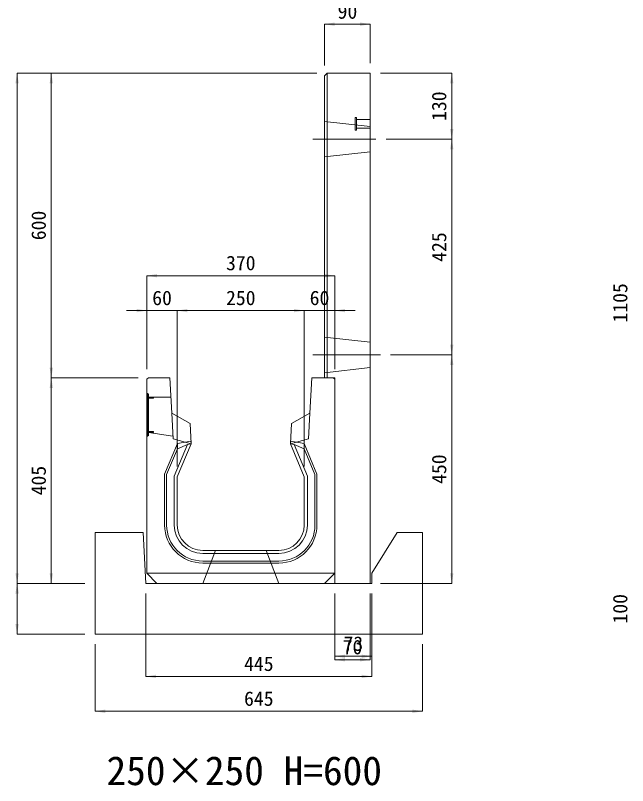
# Model space of a CAD drawing. Units: millimetres at full size; some dimension numbers follow another scale. Extents: x -7442 to 51876, y 9625 to 40052.
# Drawn here: x -3501 to -2296, y 36158 to 37675 of the extents above; entities that cross this region are included whole.
import ezdxf
from ezdxf.enums import TextEntityAlignment as Align

# ---------------------------------------------------------------- set-up
doc = ezdxf.new("R2010")
doc.units = ezdxf.units.MM
doc.header["$LTSCALE"] = 16
for name, pattern in [('DASHED', [7.5, 6, -1.5]), ('USER1', [13.5, 7.5, -6]), ('USER2', [285.75, 190.5, -31.75, 31.75, -31.75])]:
    doc.linetypes.add(name, pattern=pattern)
doc.layers.add('0_2', color=7, linetype='Continuous')
for name, color, linetype, lineweight in [('HOLE', 7, 'DASHED', 9), ('KIJUN', 5, 'Continuous', 9), ('WWAY', 5, 'Continuous', 9), ('寸法線', 7, 'Continuous', 9), ('本体', 2, 'Continuous', 13), ('補助線', 8, 'Continuous', 9), ('ｲﾝｻｰﾄ', 3, 'USER1', 9)]:
    doc.layers.add(name, color=color, linetype=linetype, lineweight=lineweight)
doc.styles.add('ＭＳ ゴシック', font='')
doc.styles.get('ＭＳ ゴシック').set_extended_font_data('MS Gothic')

# ---------------------------------------------------------------- blocks, each defined once
blk = doc.blocks.new('filled_arrow')
at = {"color": 0, "linetype": 'Continuous', "lineweight": -2}
blk.add_solid([(7.5, 1.25), (0, 0), (7.5, -1.25)], dxfattribs=at)

msp = doc.modelspace()

# ---------------------------------------------------------------- linework, layer by layer
at = {"layer": 'HOLE'}
msp.add_lwpolyline([(-3107.74, 36621.12), (-3007.74, 36621.12), (-2982.74, 36556.12), (-3132.74, 36556.12)], close=True, dxfattribs=at)
at = {"layer": 'KIJUN'}
for p, q in [((-3182.62, 36831.59), (-3182.5, 36821.46)), ((-3162.74, 36829.92), (-3155.74, 36831.12)), ((-2952.75, 36829.92), (-2959.74, 36831.12)), ((-2932.87, 36831.59), (-2932.99, 36821.46)), ((-3207.74, 36671.12), (-3207.74, 36771.11)), ((-3132.74, 36621.12), (-2982.74, 36621.12)), ((-2982.74, 36615.12), (-3132.74, 36615.12)), ((-3132.74, 36600.12), (-2982.74, 36600.12)), ((-2982.74, 36596.12), (-3132.74, 36596.12))]:
    msp.add_line(p, q, dxfattribs=at)
at = {"layer": 'KIJUN', "color": 7, "lineweight": 13}
msp.add_line((-2982.74, 36621.12), (-3132.74, 36621.12), dxfattribs=at)
at = {"layer": 'KIJUN', "color": 7}
msp.add_line((-2872.74, 36576.12), (-3242.74, 36576.12), dxfattribs=at)
at = {"layer": 'KIJUN', "color": 7, "lineweight": 13}
for points in [[(-3157.74, 36871.12), (-3193.74, 36891.12), (-3197.74, 36961.12), (-3239.74, 36961.12), (-3242.74, 36958.12), (-3242.74, 36576.12), (-3222.74, 36556.12), (-2892.74, 36556.12), (-2872.74, 36576.12), (-2872.74, 36958.12), (-2875.74, 36961.12), (-2917.74, 36961.12), (-2921.74, 36891.12), (-2957.74, 36871.12), (-2959.74, 36831.12), (-2932.74, 36766.12), (-2932.74, 36671.12)], [(-3182.74, 36671.12), (-3182.74, 36766.12), (-3155.74, 36831.12), (-3157.74, 36871.12)]]:
    msp.add_lwpolyline(points, dxfattribs=at)
at = {"layer": 'KIJUN', "color": 7, "linetype": 'DASHED', "lineweight": 13}
for points in [[(-3155.74, 36831.12), (-3191.08, 36841.12), (-3193.74, 36891.12)], [(-2959.74, 36831.12), (-2924.41, 36841.12), (-2921.74, 36891.12)]]:
    msp.add_lwpolyline(points, dxfattribs=at)
at = {"layer": 'KIJUN'}
for points in [[(-3207.74, 36771.11), (-3182.62, 36831.59), (-3156, 36836.15), (-3155.74, 36831.12), (-3182.74, 36766.12), (-3182.74, 36671.12)], [(-2932.74, 36671.12), (-2932.74, 36766.12), (-2959.74, 36831.12), (-2959.49, 36836.15), (-2932.87, 36831.59), (-2907.74, 36771.11), (-2907.74, 36671.12)], [(-3188.74, 36671.12), (-3188.74, 36767.32), (-3162.74, 36829.92), (-3182.5, 36821.46), (-3203.74, 36770.31), (-3203.74, 36671.12)], [(-2911.75, 36671.12), (-2911.75, 36770.31), (-2932.99, 36821.46), (-2952.75, 36829.92), (-2926.74, 36767.32), (-2926.74, 36671.12)]]:
    msp.add_lwpolyline(points, dxfattribs=at)
for centre, radius, start, end in [((-3132.74, 36671.12), 75, 180, 270), ((-3132.74, 36671.12), 71, 180, 270), ((-3132.74, 36671.12), 56, 180, 270), ((-3132.74, 36671.12), 50, 180, 270), ((-2982.74, 36671.12), 71, 270, 0), ((-2982.74, 36671.12), 56, 270, 0), ((-2982.74, 36671.12), 50, 270, 0), ((-2982.74, 36671.12), 75, 270, 0)]:
    msp.add_arc(centre, radius, start, end, dxfattribs=at)
at = {"layer": 'KIJUN', "color": 7, "lineweight": 13}
for centre, start, end in [((-3132.74, 36671.12), 180, 270), ((-2982.74, 36671.12), 270, 0)]:
    msp.add_arc(centre, 50, start, end, dxfattribs=at)
at = {"layer": 'WWAY', "color": 7, "linetype": 'DASHED', "lineweight": 13}
for points in [[(-3242.74, 36931.12), (-3239.54, 36929.12), (-3239.54, 36847.12), (-3242.74, 36845.12)], [(-3195.57, 36923.12), (-3239.54, 36923.12), (-3239.54, 36929.12), (-3242.74, 36931.12)], [(-3242.74, 36845.12), (-3239.54, 36847.12), (-3239.54, 36853.12), (-3191.34, 36846.12)]]:
    msp.add_lwpolyline(points, dxfattribs=at)
at = {"layer": 'WWAY'}
for points in [[(-3241.54, 36928.12), (-3239.54, 36928.12), (-3239.54, 36848.12), (-3241.54, 36848.12)], [(-3239.54, 36923.12), (-3229.54, 36923.12), (-3229.54, 36921.12), (-3239.54, 36921.12)], [(-3239.54, 36855.12), (-3229.54, 36855.12), (-3229.54, 36853.12), (-3239.54, 36853.12)]]:
    msp.add_lwpolyline(points, close=True, dxfattribs=at)
at = {"layer": '寸法線'}
for p, q in [((-2892.74, 37657.56), (-2802.74, 37657.56)), ((-2892.74, 37576.12), (-2892.74, 37657.56)), ((-2802.74, 37581.12), (-2802.74, 37657.56)), ((-3498.12, 36556.12), (-3498.12, 37561.12)), ((-2907.74, 37561.12), (-3498.12, 37561.12)), ((-3430.8, 36961.12), (-3430.8, 37561.12)), ((-2907.74, 37561.12), (-3430.8, 37561.12)), ((-2782.74, 37561.12), (-2642.42, 37561.12)), ((-2642.42, 37431.12), (-2642.42, 37561.12)), ((-2771.65, 37431.12), (-2642.42, 37431.12)), ((-2771.65, 37431.12), (-2642.42, 37431.12)), ((-2642.42, 37006.12), (-2642.42, 37431.12)), ((-3242.74, 37162.13), (-2872.74, 37162.13)), ((-3242.74, 36978.12), (-3242.74, 37162.13)), ((-2872.74, 36978.12), (-2872.74, 37162.13)), ((-3282.74, 37093.46), (-3142.74, 37093.46)), ((-3242.74, 36978.12), (-3242.74, 37093.46)), ((-3182.74, 37093.46), (-2932.74, 37093.46)), ((-3182.74, 36786.12), (-3182.74, 37093.46)), ((-3182.74, 36786.12), (-3182.74, 37093.46)), ((-2972.74, 37093.46), (-2832.74, 37093.46)), ((-2932.74, 36786.12), (-2932.74, 37093.46)), ((-2932.74, 36786.12), (-2932.74, 37093.46)), ((-2872.74, 36978.12), (-2872.74, 37093.46)), ((-2762.74, 37006.12), (-2642.42, 37006.12)), ((-2762.74, 37006.12), (-2642.42, 37006.12)), ((-2642.42, 36556.12), (-2642.42, 37006.12)), ((-3430.8, 36556.12), (-3430.8, 36961.12)), ((-3259.74, 36961.12), (-3430.8, 36961.12)), ((-3259.74, 36961.12), (-3430.8, 36961.12)), ((-3364.74, 36556.12), (-3498.12, 36556.12)), ((-3498.12, 36456.12), (-3498.12, 36556.12)), ((-3364.74, 36556.12), (-3498.12, 36556.12)), ((-3365.95, 36556.12), (-3430.8, 36556.12)), ((-2782.74, 36556.12), (-2642.42, 36556.12)), ((-2872.74, 36536.12), (-2872.74, 36405.74)), ((-2802.74, 36536.12), (-2802.74, 36405.74)), ((-3364.74, 36456.12), (-3498.12, 36456.12)), ((-3344.74, 36436.12), (-3344.74, 36304.19)), ((-2699.74, 36436.12), (-2699.74, 36304.19)), ((-2872.74, 36405.74), (-2802.74, 36405.74)), ((-3344.74, 36304.19), (-2699.74, 36304.19))]:
    msp.add_line(p, q, dxfattribs=at)
at = {"layer": '寸法線', "linetype": 'USER2'}
for p, q in [((-2791.65, 37431.12), (-2915.68, 37431.12)), ((-2782.74, 37006.12), (-2915.68, 37006.12))]:
    msp.add_line(p, q, dxfattribs=at)
at = {"layer": '本体', "color": 4, "lineweight": 5}
msp.add_line((-2887.74, 37561.12), (-2887.74, 36961.12), dxfattribs=at)
at = {"layer": '本体', "linetype": 'USER1', "lineweight": 9}
for p, q in [((-2892.74, 37466.12), (-2802.74, 37456.12)), ((-2892.74, 37396.12), (-2802.74, 37406.12)), ((-2892.74, 37041.12), (-2802.74, 37031.12)), ((-2892.74, 36971.12), (-2802.74, 36981.12))]:
    msp.add_line(p, q, dxfattribs=at)
at = {"layer": '本体'}
for p, q in [((-3344.74, 36656.12), (-3344.74, 36456.12)), ((-3249.74, 36656.12), (-3344.74, 36656.12)), ((-3244.74, 36556.12), (-3249.74, 36656.12)), ((-2749.74, 36656.12), (-2799.74, 36576.13)), ((-2699.74, 36656.12), (-2749.74, 36656.12)), ((-2699.74, 36656.12), (-2699.74, 36456.12)), ((-2799.74, 36576.13), (-2799.74, 36556.12)), ((-3244.74, 36556.12), (-2799.74, 36556.12)), ((-2699.74, 36456.12), (-3344.74, 36456.12))]:
    msp.add_line(p, q, dxfattribs=at)
msp.add_lwpolyline([(-2872.74, 36556.12), (-2802.74, 36556.12), (-2802.74, 37561.12), (-2887.74, 37561.12), (-2892.74, 37556.12), (-2892.74, 36961.12), (-2872.74, 36961.12)], close=True, dxfattribs=at)
at = {"layer": '補助線'}
for p, q in [((-3244.74, 36536.12), (-3244.74, 36372.86)), ((-2872.74, 36536.12), (-2872.74, 36412.51)), ((-2799.74, 36536.12), (-2799.74, 36372.86)), ((-2799.74, 36536.12), (-2799.74, 36412.51)), ((-2872.74, 36412.51), (-2799.74, 36412.51)), ((-3244.74, 36372.86), (-2799.74, 36372.86))]:
    msp.add_line(p, q, dxfattribs=at)
at = {"layer": 'ｲﾝｻｰﾄ'}
for p, q in [((-2832.75, 37473.62), (-2832.75, 37448.62)), ((-2829.74, 37473.62), (-2832.75, 37473.62)), ((-2829.74, 37473.62), (-2829.74, 37448.62)), ((-2802.74, 37469.62), (-2829.74, 37469.62)), ((-2802.74, 37469.62), (-2802.74, 37452.62)), ((-2829.74, 37448.62), (-2832.75, 37448.62)), ((-2802.74, 37452.62), (-2829.74, 37452.62))]:
    msp.add_line(p, q, dxfattribs=at)

# ---------------------------------------------------------------- block references
at = {"layer": '寸法線', "xscale": 2.67, "yscale": 2.67}
for p in [(-2892.74, 37657.56), (-3242.74, 37162.13), (-3182.74, 37093.46), (-3182.74, 37093.46), (-2872.74, 37093.46), (-2872.74, 36405.74), (-3344.74, 36304.19)]:
    msp.add_blockref('filled_arrow', p, dxfattribs=at)
for p, rotation in [((-2802.74, 37657.56), 180), ((-3498.12, 37561.12), 270), ((-3430.8, 37561.12), 270), ((-2642.42, 37561.12), 270), ((-2642.42, 37431.12), 90), ((-2642.42, 37431.12), 270), ((-2872.74, 37162.13), 180), ((-3242.74, 37093.46), 180), ((-2932.74, 37093.46), 180), ((-2932.74, 37093.46), 180), ((-2642.42, 37006.12), 90), ((-2642.42, 37006.12), 270), ((-3430.8, 36961.12), 90), ((-3430.8, 36961.12), 270), ((-3498.12, 36556.12), 90), ((-3430.8, 36556.12), 90), ((-2642.42, 36556.12), 90), ((-3498.12, 36556.12), 270), ((-3498.12, 36456.12), 90), ((-2802.74, 36405.74), 180), ((-2699.74, 36304.19), 180)]:
    msp.add_blockref('filled_arrow', p, dxfattribs=dict(at, rotation=rotation))
at = {"layer": '補助線', "xscale": 2.67, "yscale": 2.67}
for p in [(-2872.74, 36412.51), (-3244.74, 36372.86)]:
    msp.add_blockref('filled_arrow', p, dxfattribs=at)
at = {"layer": '補助線', "xscale": 2.67, "yscale": 2.67, "rotation": 180}
for p in [(-2799.74, 36412.51), (-2799.74, 36372.86)]:
    msp.add_blockref('filled_arrow', p, dxfattribs=at)

# ---------------------------------------------------------------- texts
at = {"layer": '0_2', "style": 'ＭＳ ゴシック'}
msp.add_text('250×250 H=600', height=56.96, dxfattribs=at).set_placement((-3322.2, 36141.68), align=Align.BOTTOM_LEFT)
at = {"layer": '寸法線', "style": 'ＭＳ ゴシック'}
for s, p in [('90', (-2847.74, 37682.56)), ('370', (-3057.74, 37187.13)), ('60', (-3212.74, 37118.46)), ('250', (-3057.74, 37118.46)), ('60', (-2902.74, 37118.46)), ('70', (-2837.74, 36430.74)), ('645', (-3022.24, 36329.19))]:
    msp.add_text(s, height=28.48, dxfattribs=at).set_placement(p, align=Align.MIDDLE_CENTER)
for s, p in [('130', (-2667.42, 37496.12)), ('600', (-3455.8, 37261.12)), ('425', (-2667.42, 37218.62)), ('1105', (-2310.97, 37108.62)), ('450', (-2667.42, 36781.12)), ('405', (-3455.8, 36758.62)), ('100', (-2310.97, 36506.12))]:
    msp.add_text(s, height=28.48, rotation=90, dxfattribs=at).set_placement(p, align=Align.MIDDLE_CENTER)
at = {"layer": '補助線', "style": 'ＭＳ ゴシック'}
for s, p in [('73', (-2836.24, 36437.51)), ('445', (-3022.24, 36397.86))]:
    msp.add_text(s, height=28.48, dxfattribs=at).set_placement(p, align=Align.MIDDLE_CENTER)

doc.saveas('drawing.dxf')
